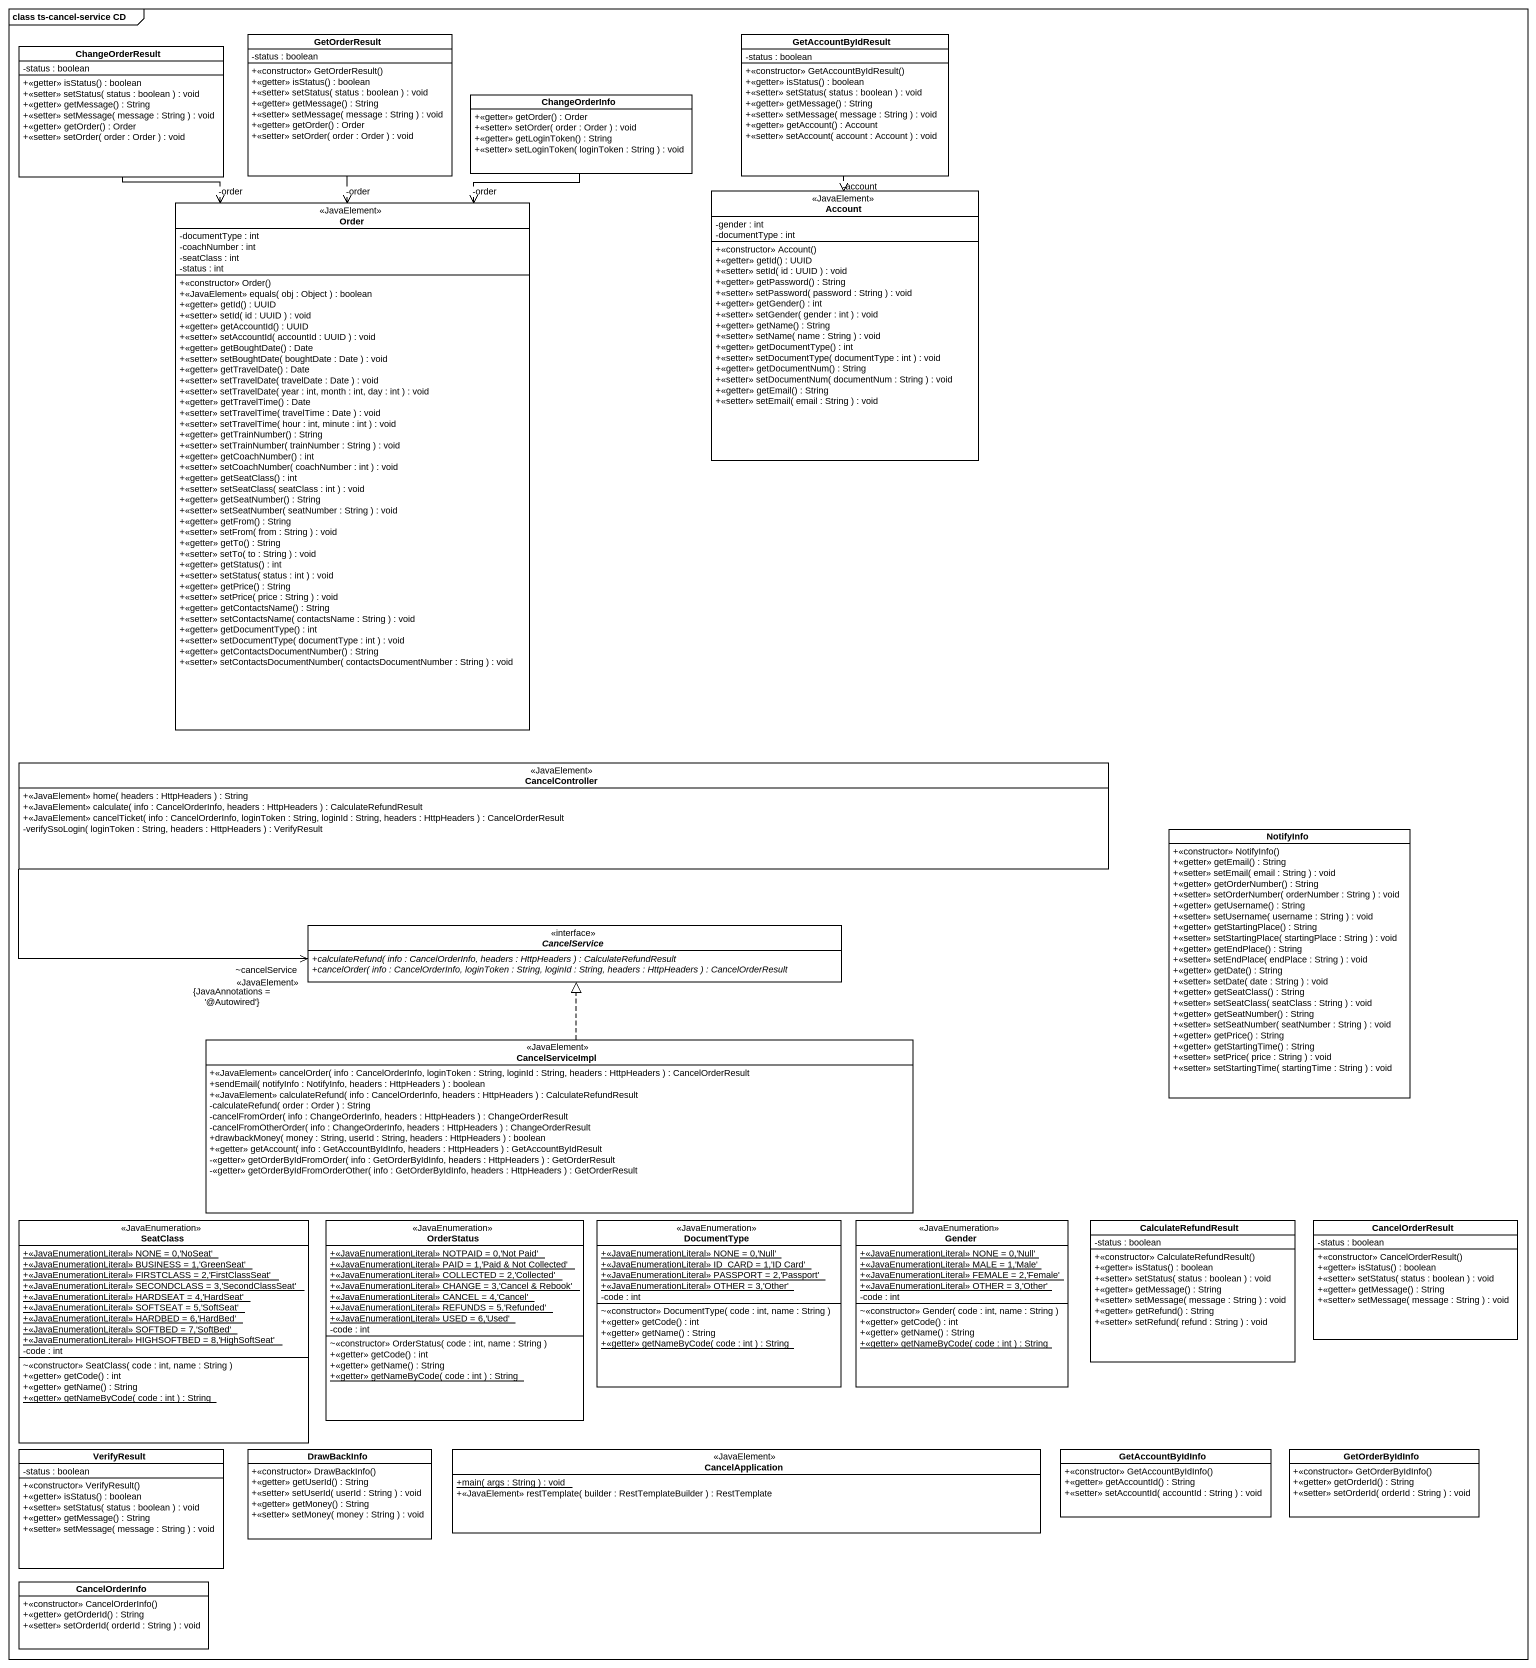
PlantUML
@startuml
mainframe class ts-cancel-service CD
hide circle
hide empty members
skinparam classAttributeIconSize 0
class ChangeOrderResult {
  -status : boolean
  +<<getter>> isStatus() : boolean
  +<<setter>> setStatus( status : boolean ) : void
  +<<getter>> getMessage() : String
  +<<setter>> setMessage( message : String ) : void
  +<<getter>> getOrder() : Order
  +<<setter>> setOrder( order : Order ) : void
}
class GetOrderResult {
  -status : boolean
  +<<constructor>> GetOrderResult()
  +<<getter>> isStatus() : boolean
  +<<setter>> setStatus( status : boolean ) : void
  +<<getter>> getMessage() : String
  +<<setter>> setMessage( message : String ) : void
  +<<getter>> getOrder() : Order
  +<<setter>> setOrder( order : Order ) : void
}
class GetAccountByIdResult {
  -status : boolean
  +<<constructor>> GetAccountByIdResult()
  +<<getter>> isStatus() : boolean
  +<<setter>> setStatus( status : boolean ) : void
  +<<getter>> getMessage() : String
  +<<setter>> setMessage( message : String ) : void
  +<<getter>> getAccount() : Account
  +<<setter>> setAccount( account : Account ) : void
}
class ChangeOrderInfo {
  +<<getter>> getOrder() : Order
  +<<setter>> setOrder( order : Order ) : void
  +<<getter>> getLoginToken() : String
  +<<setter>> setLoginToken( loginToken : String ) : void
}
class Order <<JavaElement>> {
  -documentType : int
  -coachNumber : int
  -seatClass : int
  -status : int
  +<<constructor>> Order()
  +<<JavaElement>> equals( obj : Object ) : boolean
  +<<getter>> getId() : UUID
  +<<setter>> setId( id : UUID ) : void
  +<<getter>> getAccountId() : UUID
  +<<setter>> setAccountId( accountId : UUID ) : void
  +<<getter>> getBoughtDate() : Date
  +<<setter>> setBoughtDate( boughtDate : Date ) : void
  +<<getter>> getTravelDate() : Date
  +<<setter>> setTravelDate( travelDate : Date ) : void
  +<<setter>> setTravelDate( year : int, month : int, day : int ) : void
  +<<getter>> getTravelTime() : Date
  +<<setter>> setTravelTime( travelTime : Date ) : void
  +<<setter>> setTravelTime( hour : int, minute : int ) : void
  +<<getter>> getTrainNumber() : String
  +<<setter>> setTrainNumber( trainNumber : String ) : void
  +<<getter>> getCoachNumber() : int
  +<<setter>> setCoachNumber( coachNumber : int ) : void
  +<<getter>> getSeatClass() : int
  +<<setter>> setSeatClass( seatClass : int ) : void
  +<<getter>> getSeatNumber() : String
  +<<setter>> setSeatNumber( seatNumber : String ) : void
  +<<getter>> getFrom() : String
  +<<setter>> setFrom( from : String ) : void
  +<<getter>> getTo() : String
  +<<setter>> setTo( to : String ) : void
  +<<getter>> getStatus() : int
  +<<setter>> setStatus( status : int ) : void
  +<<getter>> getPrice() : String
  +<<setter>> setPrice( price : String ) : void
  +<<getter>> getContactsName() : String
  +<<setter>> setContactsName( contactsName : String ) : void
  +<<getter>> getDocumentType() : int
  +<<setter>> setDocumentType( documentType : int ) : void
  +<<getter>> getContactsDocumentNumber() : String
  +<<setter>> setContactsDocumentNumber( contactsDocumentNumber : String ) : void
}
class Account <<JavaElement>> {
  -gender : int
  -documentType : int
  +<<constructor>> Account()
  +<<getter>> getId() : UUID
  +<<setter>> setId( id : UUID ) : void
  +<<getter>> getPassword() : String
  +<<setter>> setPassword( password : String ) : void
  +<<getter>> getGender() : int
  +<<setter>> setGender( gender : int ) : void
  +<<getter>> getName() : String
  +<<setter>> setName( name : String ) : void
  +<<getter>> getDocumentType() : int
  +<<setter>> setDocumentType( documentType : int ) : void
  +<<getter>> getDocumentNum() : String
  +<<setter>> setDocumentNum( documentNum : String ) : void
  +<<getter>> getEmail() : String
  +<<setter>> setEmail( email : String ) : void
}
class CancelController <<JavaElement>> {
  +<<JavaElement>> home( headers : HttpHeaders ) : String
  +<<JavaElement>> calculate( info : CancelOrderInfo, headers : HttpHeaders ) : CalculateRefundResult
  +<<JavaElement>> cancelTicket( info : CancelOrderInfo, loginToken : String, loginId : String, headers : HttpHeaders ) : CancelOrderResult
  -verifySsoLogin( loginToken : String, headers : HttpHeaders ) : VerifyResult
}
class NotifyInfo {
  +<<constructor>> NotifyInfo()
  +<<getter>> getEmail() : String
  +<<setter>> setEmail( email : String ) : void
  +<<getter>> getOrderNumber() : String
  +<<setter>> setOrderNumber( orderNumber : String ) : void
  +<<getter>> getUsername() : String
  +<<setter>> setUsername( username : String ) : void
  +<<getter>> getStartingPlace() : String
  +<<setter>> setStartingPlace( startingPlace : String ) : void
  +<<getter>> getEndPlace() : String
  +<<setter>> setEndPlace( endPlace : String ) : void
  +<<getter>> getDate() : String
  +<<setter>> setDate( date : String ) : void
  +<<getter>> getSeatClass() : String
  +<<setter>> setSeatClass( seatClass : String ) : void
  +<<getter>> getSeatNumber() : String
  +<<setter>> setSeatNumber( seatNumber : String ) : void
  +<<getter>> getPrice() : String
  +<<getter>> getStartingTime() : String
  +<<setter>> setPrice( price : String ) : void
  +<<setter>> setStartingTime( startingTime : String ) : void
}
interface CancelService {
  {abstract} +calculateRefund( info : CancelOrderInfo, headers : HttpHeaders ) : CalculateRefundResult
  {abstract} +cancelOrder( info : CancelOrderInfo, loginToken : String, loginId : String, headers : HttpHeaders ) : CancelOrderResult
}
class CancelServiceImpl <<JavaElement>> {
  +<<JavaElement>> cancelOrder( info : CancelOrderInfo, loginToken : String, loginId : String, headers : HttpHeaders ) : CancelOrderResult
  +sendEmail( notifyInfo : NotifyInfo, headers : HttpHeaders ) : boolean
  +<<JavaElement>> calculateRefund( info : CancelOrderInfo, headers : HttpHeaders ) : CalculateRefundResult
  -calculateRefund( order : Order ) : String
  -cancelFromOrder( info : ChangeOrderInfo, headers : HttpHeaders ) : ChangeOrderResult
  -cancelFromOtherOrder( info : ChangeOrderInfo, headers : HttpHeaders ) : ChangeOrderResult
  +drawbackMoney( money : String, userId : String, headers : HttpHeaders ) : boolean
  +<<getter>> getAccount( info : GetAccountByIdInfo, headers : HttpHeaders ) : GetAccountByIdResult
  -<<getter>> getOrderByIdFromOrder( info : GetOrderByIdInfo, headers : HttpHeaders ) : GetOrderResult
  -<<getter>> getOrderByIdFromOrderOther( info : GetOrderByIdInfo, headers : HttpHeaders ) : GetOrderResult
}
class SeatClass <<JavaEnumeration>> {
  {static} +<<JavaEnumerationLiteral>> NONE = 0,'NoSeat'
  {static} +<<JavaEnumerationLiteral>> BUSINESS = 1,'GreenSeat'
  {static} +<<JavaEnumerationLiteral>> FIRSTCLASS = 2,'FirstClassSeat'
  {static} +<<JavaEnumerationLiteral>> SECONDCLASS = 3,'SecondClassSeat'
  {static} +<<JavaEnumerationLiteral>> HARDSEAT = 4,'HardSeat'
  {static} +<<JavaEnumerationLiteral>> SOFTSEAT = 5,'SoftSeat'
  {static} +<<JavaEnumerationLiteral>> HARDBED = 6,'HardBed'
  {static} +<<JavaEnumerationLiteral>> SOFTBED = 7,'SoftBed'
  {static} +<<JavaEnumerationLiteral>> HIGHSOFTBED = 8,'HighSoftSeat'
  -code : int
  ~<<constructor>> SeatClass( code : int, name : String )
  +<<getter>> getCode() : int
  +<<getter>> getName() : String
  {static} +<<getter>> getNameByCode( code : int ) : String
}
class OrderStatus <<JavaEnumeration>> {
  {static} +<<JavaEnumerationLiteral>> NOTPAID = 0,'Not Paid'
  {static} +<<JavaEnumerationLiteral>> PAID = 1,'Paid & Not Collected'
  {static} +<<JavaEnumerationLiteral>> COLLECTED = 2,'Collected'
  {static} +<<JavaEnumerationLiteral>> CHANGE = 3,'Cancel & Rebook'
  {static} +<<JavaEnumerationLiteral>> CANCEL = 4,'Cancel'
  {static} +<<JavaEnumerationLiteral>> REFUNDS = 5,'Refunded'
  {static} +<<JavaEnumerationLiteral>> USED = 6,'Used'
  -code : int
  ~<<constructor>> OrderStatus( code : int, name : String )
  +<<getter>> getCode() : int
  +<<getter>> getName() : String
  {static} +<<getter>> getNameByCode( code : int ) : String
}
class DocumentType <<JavaEnumeration>> {
  {static} +<<JavaEnumerationLiteral>> NONE = 0,'Null'
  {static} +<<JavaEnumerationLiteral>> ID_CARD = 1,'ID Card'
  {static} +<<JavaEnumerationLiteral>> PASSPORT = 2,'Passport'
  {static} +<<JavaEnumerationLiteral>> OTHER = 3,'Other'
  -code : int
  ~<<constructor>> DocumentType( code : int, name : String )
  +<<getter>> getCode() : int
  +<<getter>> getName() : String
  {static} +<<getter>> getNameByCode( code : int ) : String
}
class Gender <<JavaEnumeration>> {
  {static} +<<JavaEnumerationLiteral>> NONE = 0,'Null'
  {static} +<<JavaEnumerationLiteral>> MALE = 1,'Male'
  {static} +<<JavaEnumerationLiteral>> FEMALE = 2,'Female'
  {static} +<<JavaEnumerationLiteral>> OTHER = 3,'Other'
  -code : int
  ~<<constructor>> Gender( code : int, name : String )
  +<<getter>> getCode() : int
  +<<getter>> getName() : String
  {static} +<<getter>> getNameByCode( code : int ) : String
}
class CalculateRefundResult {
  -status : boolean
  +<<constructor>> CalculateRefundResult()
  +<<getter>> isStatus() : boolean
  +<<setter>> setStatus( status : boolean ) : void
  +<<getter>> getMessage() : String
  +<<setter>> setMessage( message : String ) : void
  +<<getter>> getRefund() : String
  +<<setter>> setRefund( refund : String ) : void
}
class CancelOrderResult {
  -status : boolean
  +<<constructor>> CancelOrderResult()
  +<<getter>> isStatus() : boolean
  +<<setter>> setStatus( status : boolean ) : void
  +<<getter>> getMessage() : String
  +<<setter>> setMessage( message : String ) : void
}
class VerifyResult {
  -status : boolean
  +<<constructor>> VerifyResult()
  +<<getter>> isStatus() : boolean
  +<<setter>> setStatus( status : boolean ) : void
  +<<getter>> getMessage() : String
  +<<setter>> setMessage( message : String ) : void
}
class DrawBackInfo {
  +<<constructor>> DrawBackInfo()
  +<<getter>> getUserId() : String
  +<<setter>> setUserId( userId : String ) : void
  +<<getter>> getMoney() : String
  +<<setter>> setMoney( money : String ) : void
}
class CancelApplication <<JavaElement>> {
  {static} +main( args : String ) : void
  +<<JavaElement>> restTemplate( builder : RestTemplateBuilder ) : RestTemplate
}
class GetAccountByIdInfo {
  +<<constructor>> GetAccountByIdInfo()
  +<<getter>> getAccountId() : String
  +<<setter>> setAccountId( accountId : String ) : void
}
class GetOrderByIdInfo {
  +<<constructor>> GetOrderByIdInfo()
  +<<getter>> getOrderId() : String
  +<<setter>> setOrderId( orderId : String ) : void
}
class CancelOrderInfo {
  +<<constructor>> CancelOrderInfo()
  +<<getter>> getOrderId() : String
  +<<setter>> setOrderId( orderId : String ) : void
}
Order "-order" <-up- ChangeOrderResult
Order "-order" <-up- GetOrderResult
Order "-order" <-up- ChangeOrderInfo
Account "-account" <-up- GetAccountByIdResult
CancelService "~cancelService\n<<JavaElement>>\n{JavaAnnotations = '@Autowired'}" <-up- CancelController
CancelServiceImpl .up.|> CancelService
@enduml
